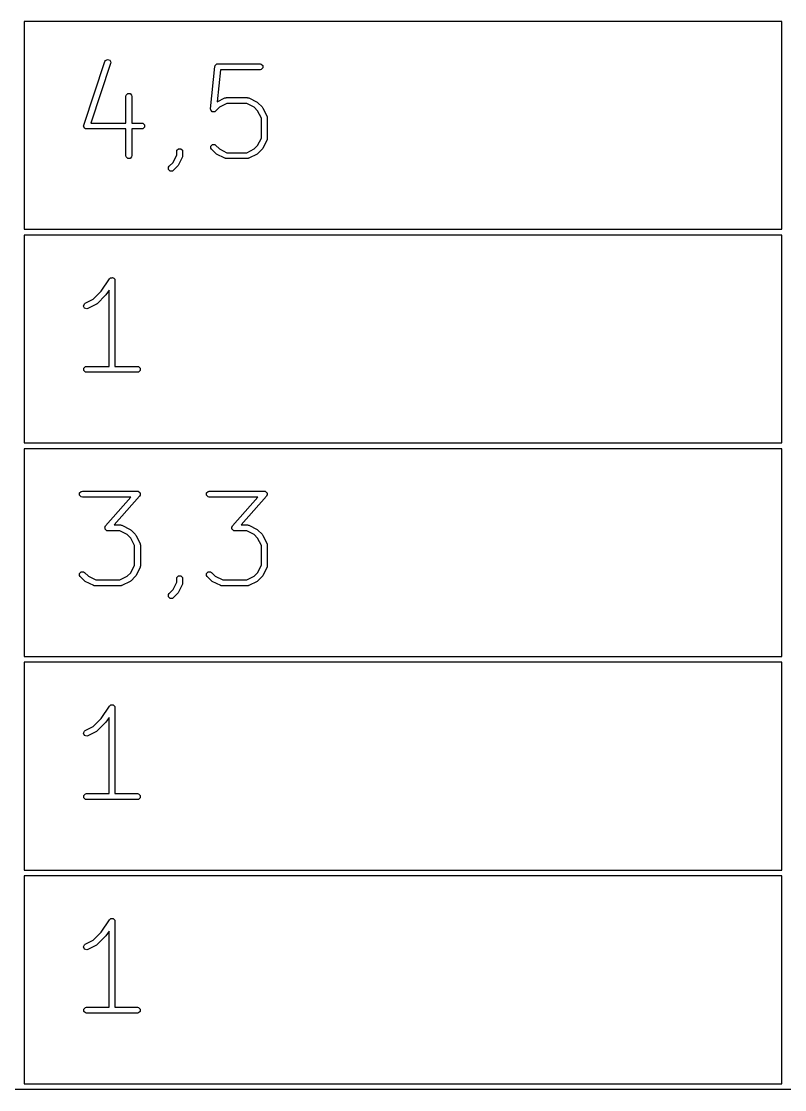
# Model space of a CAD drawing. Header units: inches. Extents: x -2.6 to 7.6, y 0.3 to 5.2.
# Drawn here: x 1.029 to 1.537, y 3.739 to 4.449 of the extents above; entities that cross this region are included whole.
import ezdxf

# ---------------------------------------------------------------- set-up
doc = ezdxf.new("R2010")
doc.units = ezdxf.units.IN
doc.header["$MEASUREMENT"] = 0
doc.layers.add('BLACK', color=250, linetype='CONTINUOUS')

msp = doc.modelspace()

# ---------------------------------------------------------------- linework, layer by layer
at = {"layer": 'BLACK', "linetype": 'CONTINUOUS'}
for p, q in [((1.03123, 4.44906), (1.03123, 4.31102)), ((1.5346, 4.44906), (1.03123, 4.44906)), ((1.5346, 4.31102), (1.5346, 4.44906)), ((1.07076, 4.38014), (1.08482, 4.42232)), ((1.08482, 4.42232), (1.0852, 4.42299)), ((1.0852, 4.42299), (1.08654, 4.42366)), ((1.08654, 4.42366), (1.08797, 4.42319)), ((1.08797, 4.42319), (1.08865, 4.42184)), ((1.08855, 4.42108), (1.07535, 4.38149)), ((1.08865, 4.42184), (1.08855, 4.42108)), ((1.15503, 4.39096), (1.15784, 4.41908)), ((1.15784, 4.41908), (1.15798, 4.41954)), ((1.15798, 4.41964), (1.15802, 4.41969)), ((1.15798, 4.41954), (1.15798, 4.41964)), ((1.15802, 4.41969), (1.15807, 4.41982)), ((1.15807, 4.41982), (1.15858, 4.42024)), ((1.15858, 4.42024), (1.15905, 4.42071)), ((1.15905, 4.42071), (1.15918, 4.42073)), ((1.15918, 4.42073), (1.15923, 4.42077)), ((1.15923, 4.42077), (1.15933, 4.42076)), ((1.15933, 4.42076), (1.1598, 4.42086)), ((1.16158, 4.41692), (1.15945, 4.39561)), ((1.1598, 4.42086), (1.18792, 4.42086)), ((1.18792, 4.41692), (1.16158, 4.41692)), ((1.18792, 4.42086), (1.18868, 4.42071)), ((1.18868, 4.41707), (1.18792, 4.41692)), ((1.18868, 4.42071), (1.18974, 4.41964)), ((1.18974, 4.41814), (1.18868, 4.41707)), ((1.18974, 4.41964), (1.18974, 4.41814)), ((1.09878, 4.3992), (1.09893, 4.39996)), ((1.09878, 4.38149), (1.09878, 4.3992)), ((1.09893, 4.39996), (1.09999, 4.40102)), ((1.09999, 4.40102), (1.1015, 4.40102)), ((1.1015, 4.40102), (1.10256, 4.39996)), ((1.10256, 4.39996), (1.10271, 4.3992)), ((1.10271, 4.3992), (1.10271, 4.38149)), ((1.15945, 4.39561), (1.16454, 4.39815)), ((1.16589, 4.39442), (1.16097, 4.39196)), ((1.16454, 4.39815), (1.16464, 4.39818)), ((1.16464, 4.39818), (1.16467, 4.39821)), ((1.16467, 4.39821), (1.16498, 4.39827)), ((1.16498, 4.39827), (1.16529, 4.39835)), ((1.16529, 4.39835), (1.16533, 4.39834)), ((1.16533, 4.39834), (1.16542, 4.39836)), ((1.16542, 4.39836), (1.17949, 4.39836)), ((1.17902, 4.39442), (1.16589, 4.39442)), ((1.18394, 4.39196), (1.17902, 4.39442)), ((1.17949, 4.39836), (1.17958, 4.39834)), ((1.17958, 4.39834), (1.17962, 4.39835)), ((1.17962, 4.39835), (1.17993, 4.39827)), ((1.17993, 4.39827), (1.18024, 4.39821)), ((1.18024, 4.39821), (1.18027, 4.39818)), ((1.18027, 4.39818), (1.18037, 4.39815)), ((1.18037, 4.39815), (1.18599, 4.39534)), ((1.18599, 4.39534), (1.18624, 4.39515)), ((1.18624, 4.39515), (1.1865, 4.39497)), ((1.1865, 4.39497), (1.18931, 4.39216)), ((1.1551, 4.3902), (1.15503, 4.39096)), ((1.15517, 4.39012), (1.1551, 4.3902)), ((1.15517, 4.39001), (1.15517, 4.39012)), ((1.15564, 4.38955), (1.15517, 4.39001)), ((1.15606, 4.38903), (1.15564, 4.38955)), ((1.15616, 4.38902), (1.15606, 4.38903)), ((1.15623, 4.38895), (1.15616, 4.38902)), ((1.1569, 4.38895), (1.15623, 4.38895)), ((1.15756, 4.38888), (1.1569, 4.38895)), ((1.15764, 4.38895), (1.15756, 4.38888)), ((1.15774, 4.38895), (1.15764, 4.38895)), ((1.15838, 4.38938), (1.15774, 4.38895)), ((1.16097, 4.39196), (1.15838, 4.38938)), ((1.1863, 4.3896), (1.18394, 4.39196)), ((1.18877, 4.38468), (1.1863, 4.3896)), ((1.18931, 4.39216), (1.18949, 4.3919)), ((1.18949, 4.3919), (1.18968, 4.39165)), ((1.18968, 4.39165), (1.19249, 4.38602)), ((1.07066, 4.37938), (1.07076, 4.38014)), ((1.07535, 4.38149), (1.09878, 4.38149)), ((1.10271, 4.38149), (1.10918, 4.38149)), ((1.10918, 4.38149), (1.10993, 4.38134)), ((1.10993, 4.38134), (1.111, 4.38027)), ((1.111, 4.38027), (1.111, 4.37877)), ((1.18877, 4.37155), (1.18877, 4.38468)), ((1.19249, 4.38602), (1.19252, 4.38593)), ((1.19252, 4.38593), (1.19255, 4.3859)), ((1.19255, 4.3859), (1.19261, 4.38559)), ((1.19261, 4.38559), (1.1927, 4.38528)), ((1.1927, 4.38528), (1.19268, 4.38524)), ((1.19268, 4.38524), (1.1927, 4.38514)), ((1.1927, 4.38514), (1.1927, 4.37108)), ((1.07081, 4.37909), (1.07066, 4.37938)), ((1.07081, 4.37877), (1.07081, 4.37909)), ((1.07113, 4.37844), (1.07081, 4.37877)), ((1.07133, 4.37803), (1.07113, 4.37844)), ((1.07164, 4.37793), (1.07133, 4.37803)), ((1.07187, 4.3777), (1.07164, 4.37793)), ((1.07262, 4.37755), (1.07187, 4.3777)), ((1.09878, 4.37755), (1.07262, 4.37755)), ((1.09878, 4.35983), (1.09878, 4.37755)), ((1.10918, 4.37755), (1.10271, 4.37755)), ((1.10271, 4.37755), (1.10271, 4.35983)), ((1.10993, 4.3777), (1.10918, 4.37755)), ((1.111, 4.37877), (1.10993, 4.3777)), ((1.15517, 4.36621), (1.15623, 4.36728)), ((1.15517, 4.3647), (1.15517, 4.36621)), ((1.15623, 4.36728), (1.15774, 4.36728)), ((1.15774, 4.36728), (1.15838, 4.36685)), ((1.15838, 4.36685), (1.16097, 4.36426)), ((1.18394, 4.36426), (1.1863, 4.36662)), ((1.1863, 4.36662), (1.18877, 4.37155)), ((1.19249, 4.3702), (1.18968, 4.36458)), ((1.19252, 4.3703), (1.19249, 4.3702)), ((1.19255, 4.37033), (1.19252, 4.3703)), ((1.19261, 4.37064), (1.19255, 4.37033)), ((1.1927, 4.37094), (1.19261, 4.37064)), ((1.1927, 4.37108), (1.19268, 4.37099)), ((1.19268, 4.37099), (1.1927, 4.37094)), ((1.09893, 4.35908), (1.09878, 4.35983)), ((1.09999, 4.35801), (1.09893, 4.35908)), ((1.10256, 4.35908), (1.1015, 4.35801)), ((1.10271, 4.35983), (1.10256, 4.35908)), ((1.13006, 4.35538), (1.13252, 4.3603)), ((1.13252, 4.36265), (1.13267, 4.3634)), ((1.13252, 4.3603), (1.13252, 4.36265)), ((1.13267, 4.3634), (1.13374, 4.36446)), ((1.13625, 4.35895), (1.13344, 4.35333)), ((1.13374, 4.36446), (1.13524, 4.36446)), ((1.13524, 4.36446), (1.13631, 4.3634)), ((1.13628, 4.35905), (1.13625, 4.35895)), ((1.13631, 4.35908), (1.13628, 4.35905)), ((1.13631, 4.3634), (1.13646, 4.36265)), ((1.13637, 4.35939), (1.13631, 4.35908)), ((1.13645, 4.35969), (1.13637, 4.35939)), ((1.13646, 4.35983), (1.13644, 4.35974)), ((1.13644, 4.35974), (1.13645, 4.35969)), ((1.13646, 4.36265), (1.13646, 4.35983)), ((1.1556, 4.36407), (1.15517, 4.3647)), ((1.15841, 4.36125), (1.1556, 4.36407)), ((1.15867, 4.36108), (1.15841, 4.36125)), ((1.15892, 4.36088), (1.15867, 4.36108)), ((1.16454, 4.35807), (1.15892, 4.36088)), ((1.16097, 4.36426), (1.16589, 4.3618)), ((1.16589, 4.3618), (1.17902, 4.3618)), ((1.17902, 4.3618), (1.18394, 4.36426)), ((1.18599, 4.36088), (1.18037, 4.35807)), ((1.18624, 4.36108), (1.18599, 4.36088)), ((1.1865, 4.36125), (1.18624, 4.36108)), ((1.18931, 4.36407), (1.1865, 4.36125)), ((1.18949, 4.36433), (1.18931, 4.36407)), ((1.18968, 4.36458), (1.18949, 4.36433)), ((1.1015, 4.35801), (1.09999, 4.35801)), ((1.12705, 4.35215), (1.12747, 4.35279)), ((1.12705, 4.35064), (1.12705, 4.35215)), ((1.12747, 4.35279), (1.13006, 4.35538)), ((1.13307, 4.35282), (1.13026, 4.35001)), ((1.13325, 4.35308), (1.13307, 4.35282)), ((1.13344, 4.35333), (1.13325, 4.35308)), ((1.16464, 4.35805), (1.16454, 4.35807)), ((1.16467, 4.35801), (1.16464, 4.35805)), ((1.16498, 4.35795), (1.16467, 4.35801)), ((1.16529, 4.35787), (1.16498, 4.35795)), ((1.16533, 4.35788), (1.16529, 4.35787)), ((1.16542, 4.35787), (1.16533, 4.35788)), ((1.17949, 4.35787), (1.16542, 4.35787)), ((1.17958, 4.35788), (1.17949, 4.35787)), ((1.17962, 4.35787), (1.17958, 4.35788)), ((1.17993, 4.35795), (1.17962, 4.35787)), ((1.18024, 4.35801), (1.17993, 4.35795)), ((1.18027, 4.35805), (1.18024, 4.35801)), ((1.18037, 4.35807), (1.18027, 4.35805)), ((1.12811, 4.34958), (1.12705, 4.35064)), ((1.12962, 4.34958), (1.12811, 4.34958)), ((1.13026, 4.35001), (1.12962, 4.34958)), ((1.03123, 4.31102), (1.5346, 4.31102)), ((1.03123, 4.30709), (1.03123, 4.16906)), ((1.5346, 4.30709), (1.03123, 4.30709)), ((1.5346, 4.16906), (1.5346, 4.30709)), ((1.08234, 4.26974), (1.08786, 4.27801)), ((1.08786, 4.27801), (1.0884, 4.27856)), ((1.0884, 4.27856), (1.0886, 4.2786)), ((1.0886, 4.2786), (1.08874, 4.27874)), ((1.08874, 4.27874), (1.08932, 4.27874)), ((1.08932, 4.27874), (1.08988, 4.27885)), ((1.08988, 4.27885), (1.09005, 4.27874)), ((1.09005, 4.27874), (1.09025, 4.27874)), ((1.09025, 4.27874), (1.09066, 4.27833)), ((1.09066, 4.27833), (1.09113, 4.27802)), ((1.09113, 4.27802), (1.09117, 4.27782)), ((1.09117, 4.27782), (1.09132, 4.27767)), ((1.09132, 4.27767), (1.09147, 4.27692)), ((1.09147, 4.27692), (1.09147, 4.21983)), ((1.07708, 4.26448), (1.08234, 4.26974)), ((1.08526, 4.26709), (1.07964, 4.26147)), ((1.08537, 4.26725), (1.08526, 4.26709)), ((1.08551, 4.26739), (1.08537, 4.26725)), ((1.08753, 4.27042), (1.08551, 4.26739)), ((1.08753, 4.21983), (1.08753, 4.27042)), ((1.07066, 4.25991), (1.07114, 4.26134)), ((1.07133, 4.25856), (1.07066, 4.25991)), ((1.07114, 4.26134), (1.07174, 4.26181)), ((1.07174, 4.26181), (1.07708, 4.26448)), ((1.07913, 4.2611), (1.0735, 4.25829)), ((1.07938, 4.26129), (1.07913, 4.2611)), ((1.07964, 4.26147), (1.07938, 4.26129)), ((1.07276, 4.25808), (1.07133, 4.25856)), ((1.0735, 4.25829), (1.07276, 4.25808)), ((1.07081, 4.21862), (1.07187, 4.21968)), ((1.07081, 4.21711), (1.07081, 4.21862)), ((1.07187, 4.21605), (1.07081, 4.21711)), ((1.07187, 4.21968), (1.07262, 4.21983)), ((1.07262, 4.21983), (1.08753, 4.21983)), ((1.09147, 4.21983), (1.10637, 4.21983)), ((1.10637, 4.21983), (1.10712, 4.21968)), ((1.10712, 4.21968), (1.10819, 4.21862)), ((1.10819, 4.21711), (1.10712, 4.21605)), ((1.10819, 4.21862), (1.10819, 4.21711)), ((1.07262, 4.2159), (1.07187, 4.21605)), ((1.10637, 4.2159), (1.07262, 4.2159)), ((1.10712, 4.21605), (1.10637, 4.2159)), ((1.03123, 4.16906), (1.5346, 4.16906)), ((1.03123, 4.16512), (1.03123, 4.02709)), ((1.5346, 4.16512), (1.03123, 4.16512)), ((1.5346, 4.02709), (1.5346, 4.16512)), ((1.06799, 4.1357), (1.06906, 4.13677)), ((1.06799, 4.1342), (1.06799, 4.1357)), ((1.06906, 4.13313), (1.06799, 4.1342)), ((1.06906, 4.13677), (1.06981, 4.13692)), ((1.06981, 4.13298), (1.06906, 4.13313)), ((1.06981, 4.13692), (1.10637, 4.13692)), ((1.10203, 4.13298), (1.06981, 4.13298)), ((1.0852, 4.11375), (1.10203, 4.13298)), ((1.10785, 4.13366), (1.09102, 4.11442)), ((1.10637, 4.13692), (1.10692, 4.13681)), ((1.10692, 4.13681), (1.107, 4.13682)), ((1.107, 4.13682), (1.10703, 4.13679)), ((1.10703, 4.13679), (1.10712, 4.13677)), ((1.10712, 4.13677), (1.10761, 4.13628)), ((1.10761, 4.13628), (1.10813, 4.13582)), ((1.10813, 4.13414), (1.10785, 4.13366)), ((1.10813, 4.13582), (1.10814, 4.13575)), ((1.10819, 4.1342), (1.10813, 4.13414)), ((1.10814, 4.13575), (1.10819, 4.1357)), ((1.10819, 4.1357), (1.10819, 4.13501)), ((1.10819, 4.13501), (1.10823, 4.13432)), ((1.10823, 4.13432), (1.10819, 4.13424)), ((1.10819, 4.13424), (1.10819, 4.1342)), ((1.15236, 4.1357), (1.15342, 4.13677)), ((1.15236, 4.1342), (1.15236, 4.1357)), ((1.15342, 4.13313), (1.15236, 4.1342)), ((1.15342, 4.13677), (1.15418, 4.13692)), ((1.15418, 4.13298), (1.15342, 4.13313)), ((1.15418, 4.13692), (1.19073, 4.13692)), ((1.1864, 4.13298), (1.15418, 4.13298)), ((1.16957, 4.11375), (1.1864, 4.13298)), ((1.19222, 4.13366), (1.17539, 4.11442)), ((1.19073, 4.13692), (1.19128, 4.13681)), ((1.19128, 4.13681), (1.19136, 4.13682)), ((1.19136, 4.13682), (1.1914, 4.13679)), ((1.1914, 4.13679), (1.19149, 4.13677)), ((1.19149, 4.13677), (1.19198, 4.13628)), ((1.19198, 4.13628), (1.1925, 4.13582)), ((1.19249, 4.13414), (1.19222, 4.13366)), ((1.19255, 4.1342), (1.19249, 4.13414)), ((1.1925, 4.13582), (1.1925, 4.13575)), ((1.1925, 4.13575), (1.19255, 4.1357)), ((1.19255, 4.1357), (1.19255, 4.13501)), ((1.19255, 4.13501), (1.1926, 4.13432)), ((1.1926, 4.13432), (1.19255, 4.13424)), ((1.19255, 4.13424), (1.19255, 4.1342)), ((1.08482, 4.11309), (1.08487, 4.11317)), ((1.08487, 4.11239), (1.08482, 4.11309)), ((1.08487, 4.11321), (1.08492, 4.11327)), ((1.08487, 4.11317), (1.08487, 4.11321)), ((1.08487, 4.1117), (1.08487, 4.11239)), ((1.08492, 4.11165), (1.08487, 4.1117)), ((1.08492, 4.11327), (1.0852, 4.11375)), ((1.08492, 4.11158), (1.08492, 4.11165)), ((1.08544, 4.11113), (1.08492, 4.11158)), ((1.08593, 4.11064), (1.08544, 4.11113)), ((1.08602, 4.11062), (1.08593, 4.11064)), ((1.08605, 4.11059), (1.08602, 4.11062)), ((1.08614, 4.1106), (1.08605, 4.11059)), ((1.08668, 4.11049), (1.08614, 4.1106)), ((1.09466, 4.11049), (1.08668, 4.11049)), ((1.09102, 4.11442), (1.09512, 4.11442)), ((1.09958, 4.10802), (1.09466, 4.11049)), ((1.09512, 4.11442), (1.09522, 4.1144)), ((1.09522, 4.1144), (1.09526, 4.11442)), ((1.09526, 4.11442), (1.09556, 4.11433)), ((1.09556, 4.11433), (1.09587, 4.11427)), ((1.09587, 4.11427), (1.09591, 4.11424)), ((1.09591, 4.11424), (1.096, 4.11422)), ((1.096, 4.11422), (1.10163, 4.1114)), ((1.10163, 4.1114), (1.10187, 4.11121)), ((1.10187, 4.11121), (1.10214, 4.11103)), ((1.10214, 4.11103), (1.10495, 4.10822)), ((1.16918, 4.11309), (1.16923, 4.11317)), ((1.16923, 4.11239), (1.16918, 4.11309)), ((1.16923, 4.11321), (1.16929, 4.11327)), ((1.16923, 4.11317), (1.16923, 4.11321)), ((1.16923, 4.1117), (1.16923, 4.11239)), ((1.16928, 4.11165), (1.16923, 4.1117)), ((1.16928, 4.11158), (1.16928, 4.11165)), ((1.16981, 4.11113), (1.16928, 4.11158)), ((1.16929, 4.11327), (1.16957, 4.11375)), ((1.1703, 4.11064), (1.16981, 4.11113)), ((1.17039, 4.11062), (1.1703, 4.11064)), ((1.17042, 4.11059), (1.17039, 4.11062)), ((1.1705, 4.1106), (1.17042, 4.11059)), ((1.17105, 4.11049), (1.1705, 4.1106)), ((1.17902, 4.11049), (1.17105, 4.11049)), ((1.17539, 4.11442), (1.17949, 4.11442)), ((1.18394, 4.10802), (1.17902, 4.11049)), ((1.17949, 4.11442), (1.17958, 4.1144)), ((1.17958, 4.1144), (1.17962, 4.11442)), ((1.17962, 4.11442), (1.17993, 4.11433)), ((1.17993, 4.11433), (1.18024, 4.11427)), ((1.18024, 4.11427), (1.18027, 4.11424)), ((1.18027, 4.11424), (1.18037, 4.11422)), ((1.18037, 4.11422), (1.18599, 4.1114)), ((1.18599, 4.1114), (1.18624, 4.11121)), ((1.18624, 4.11121), (1.1865, 4.11103)), ((1.1865, 4.11103), (1.18931, 4.10822)), ((1.10194, 4.10566), (1.09958, 4.10802)), ((1.1044, 4.10074), (1.10194, 4.10566)), ((1.10495, 4.10822), (1.10512, 4.10796)), ((1.10512, 4.10796), (1.10532, 4.10771)), ((1.10532, 4.10771), (1.10813, 4.10209)), ((1.1863, 4.10566), (1.18394, 4.10802)), ((1.18877, 4.10074), (1.1863, 4.10566)), ((1.18931, 4.10822), (1.18949, 4.10796)), ((1.18949, 4.10796), (1.18968, 4.10771)), ((1.18968, 4.10771), (1.19249, 4.10209)), ((1.1044, 4.08761), (1.1044, 4.10074)), ((1.10813, 4.10209), (1.10816, 4.10199)), ((1.10816, 4.10199), (1.10819, 4.10196)), ((1.10819, 4.10196), (1.10825, 4.10165)), ((1.10825, 4.10165), (1.10833, 4.10135)), ((1.10833, 4.10135), (1.10832, 4.1013)), ((1.10832, 4.1013), (1.10834, 4.10121)), ((1.10834, 4.10121), (1.10834, 4.08715)), ((1.18877, 4.08761), (1.18877, 4.10074)), ((1.19249, 4.10209), (1.19252, 4.10199)), ((1.19252, 4.10199), (1.19255, 4.10196)), ((1.19255, 4.10196), (1.19261, 4.10165)), ((1.19261, 4.10165), (1.1927, 4.10135)), ((1.1927, 4.10135), (1.19268, 4.1013)), ((1.19268, 4.1013), (1.1927, 4.10121)), ((1.1927, 4.10121), (1.1927, 4.08715)), ((1.06799, 4.08227), (1.06906, 4.08334)), ((1.06799, 4.08077), (1.06799, 4.08227)), ((1.06906, 4.08334), (1.07056, 4.08334)), ((1.07056, 4.08334), (1.0712, 4.08291)), ((1.0712, 4.08291), (1.07379, 4.08033)), ((1.09958, 4.08033), (1.10194, 4.08269)), ((1.10194, 4.08269), (1.1044, 4.08761)), ((1.10813, 4.08626), (1.10532, 4.08064)), ((1.10816, 4.08636), (1.10813, 4.08626)), ((1.10819, 4.08639), (1.10816, 4.08636)), ((1.10825, 4.0867), (1.10819, 4.08639)), ((1.10833, 4.08701), (1.10825, 4.0867)), ((1.10834, 4.08715), (1.10832, 4.08705)), ((1.10832, 4.08705), (1.10833, 4.08701)), ((1.15236, 4.08227), (1.15342, 4.08334)), ((1.15236, 4.08077), (1.15236, 4.08227)), ((1.15342, 4.08334), (1.15493, 4.08334)), ((1.15493, 4.08334), (1.15557, 4.08291)), ((1.15557, 4.08291), (1.15815, 4.08033)), ((1.18394, 4.08033), (1.1863, 4.08269)), ((1.1863, 4.08269), (1.18877, 4.08761)), ((1.19249, 4.08626), (1.18968, 4.08064)), ((1.19252, 4.08636), (1.19249, 4.08626)), ((1.19255, 4.08639), (1.19252, 4.08636)), ((1.19261, 4.0867), (1.19255, 4.08639)), ((1.1927, 4.08701), (1.19261, 4.0867)), ((1.1927, 4.08715), (1.19268, 4.08705)), ((1.19268, 4.08705), (1.1927, 4.08701)), ((1.06842, 4.08013), (1.06799, 4.08077)), ((1.07123, 4.07732), (1.06842, 4.08013)), ((1.07149, 4.07714), (1.07123, 4.07732)), ((1.07174, 4.07695), (1.07149, 4.07714)), ((1.07737, 4.07414), (1.07174, 4.07695)), ((1.07379, 4.08033), (1.07871, 4.07787)), ((1.07871, 4.07787), (1.09466, 4.07787)), ((1.09466, 4.07787), (1.09958, 4.08033)), ((1.10163, 4.07695), (1.096, 4.07414)), ((1.10187, 4.07714), (1.10163, 4.07695)), ((1.10214, 4.07732), (1.10187, 4.07714)), ((1.10495, 4.08013), (1.10214, 4.07732)), ((1.10512, 4.08039), (1.10495, 4.08013)), ((1.10532, 4.08064), (1.10512, 4.08039)), ((1.13006, 4.07144), (1.13252, 4.07636)), ((1.13252, 4.07871), (1.13267, 4.07946)), ((1.13252, 4.07636), (1.13252, 4.07871)), ((1.13267, 4.07946), (1.13374, 4.08053)), ((1.13625, 4.07502), (1.13344, 4.06939)), ((1.13374, 4.08053), (1.13524, 4.08053)), ((1.13524, 4.08053), (1.13631, 4.07946)), ((1.13628, 4.07511), (1.13625, 4.07502)), ((1.13631, 4.07514), (1.13628, 4.07511)), ((1.13631, 4.07946), (1.13646, 4.07871)), ((1.13637, 4.07545), (1.13631, 4.07514)), ((1.13645, 4.07576), (1.13637, 4.07545)), ((1.13646, 4.0759), (1.13644, 4.0758)), ((1.13644, 4.0758), (1.13645, 4.07576)), ((1.13646, 4.07871), (1.13646, 4.0759)), ((1.15278, 4.08013), (1.15236, 4.08077)), ((1.1556, 4.07732), (1.15278, 4.08013)), ((1.15586, 4.07714), (1.1556, 4.07732)), ((1.15611, 4.07695), (1.15586, 4.07714)), ((1.16173, 4.07414), (1.15611, 4.07695)), ((1.15815, 4.08033), (1.16308, 4.07787)), ((1.16308, 4.07787), (1.17902, 4.07787)), ((1.17902, 4.07787), (1.18394, 4.08033)), ((1.18599, 4.07695), (1.18037, 4.07414)), ((1.18624, 4.07714), (1.18599, 4.07695)), ((1.1865, 4.07732), (1.18624, 4.07714)), ((1.18931, 4.08013), (1.1865, 4.07732)), ((1.18949, 4.08039), (1.18931, 4.08013)), ((1.18968, 4.08064), (1.18949, 4.08039)), ((1.07746, 4.07411), (1.07737, 4.07414)), ((1.07749, 4.07408), (1.07746, 4.07411)), ((1.0778, 4.07402), (1.07749, 4.07408)), ((1.07811, 4.07393), (1.0778, 4.07402)), ((1.07815, 4.07395), (1.07811, 4.07393)), ((1.07825, 4.07393), (1.07815, 4.07395)), ((1.09512, 4.07393), (1.07825, 4.07393)), ((1.09522, 4.07395), (1.09512, 4.07393)), ((1.09526, 4.07393), (1.09522, 4.07395)), ((1.09556, 4.07402), (1.09526, 4.07393)), ((1.09587, 4.07408), (1.09556, 4.07402)), ((1.09591, 4.07411), (1.09587, 4.07408)), ((1.096, 4.07414), (1.09591, 4.07411)), ((1.12705, 4.06821), (1.12747, 4.06885)), ((1.12705, 4.06671), (1.12705, 4.06821)), ((1.12747, 4.06885), (1.13006, 4.07144)), ((1.13307, 4.06888), (1.13026, 4.06607)), ((1.13325, 4.06914), (1.13307, 4.06888)), ((1.13344, 4.06939), (1.13325, 4.06914)), ((1.16183, 4.07411), (1.16173, 4.07414)), ((1.16186, 4.07408), (1.16183, 4.07411)), ((1.16217, 4.07402), (1.16186, 4.07408)), ((1.16247, 4.07393), (1.16217, 4.07402)), ((1.16252, 4.07395), (1.16247, 4.07393)), ((1.16261, 4.07393), (1.16252, 4.07395)), ((1.17949, 4.07393), (1.16261, 4.07393)), ((1.17958, 4.07395), (1.17949, 4.07393)), ((1.17962, 4.07393), (1.17958, 4.07395)), ((1.17993, 4.07402), (1.17962, 4.07393)), ((1.18024, 4.07408), (1.17993, 4.07402)), ((1.18027, 4.07411), (1.18024, 4.07408)), ((1.18037, 4.07414), (1.18027, 4.07411)), ((1.12811, 4.06564), (1.12705, 4.06671)), ((1.12962, 4.06564), (1.12811, 4.06564)), ((1.13026, 4.06607), (1.12962, 4.06564)), ((1.03123, 4.02709), (1.5346, 4.02709)), ((1.03123, 4.02315), (1.03123, 3.88512)), ((1.5346, 4.02315), (1.03123, 4.02315)), ((1.5346, 3.88512), (1.5346, 4.02315)), ((1.08234, 3.9858), (1.08786, 3.99408)), ((1.08786, 3.99408), (1.0884, 3.99462)), ((1.0884, 3.99462), (1.0886, 3.99466)), ((1.0886, 3.99466), (1.08874, 3.9948)), ((1.08874, 3.9948), (1.08932, 3.9948)), ((1.08932, 3.9948), (1.08988, 3.99491)), ((1.08988, 3.99491), (1.09005, 3.9948)), ((1.09005, 3.9948), (1.09025, 3.9948)), ((1.09025, 3.9948), (1.09066, 3.9944)), ((1.09066, 3.9944), (1.09113, 3.99408)), ((1.09113, 3.99408), (1.09117, 3.99388)), ((1.09117, 3.99388), (1.09132, 3.99374)), ((1.09132, 3.99374), (1.09147, 3.99298)), ((1.09147, 3.99298), (1.09147, 3.9359)), ((1.07708, 3.98054), (1.08234, 3.9858)), ((1.08526, 3.98315), (1.07964, 3.97753)), ((1.08537, 3.98332), (1.08526, 3.98315)), ((1.08551, 3.98345), (1.08537, 3.98332)), ((1.08753, 3.98648), (1.08551, 3.98345)), ((1.08753, 3.9359), (1.08753, 3.98648)), ((1.07066, 3.97597), (1.07114, 3.9774)), ((1.07133, 3.97462), (1.07066, 3.97597)), ((1.07114, 3.9774), (1.07174, 3.97787)), ((1.07174, 3.97787), (1.07708, 3.98054)), ((1.07913, 3.97716), (1.0735, 3.97435)), ((1.07938, 3.97736), (1.07913, 3.97716)), ((1.07964, 3.97753), (1.07938, 3.97736)), ((1.07276, 3.97415), (1.07133, 3.97462)), ((1.0735, 3.97435), (1.07276, 3.97415)), ((1.07081, 3.93468), (1.07187, 3.93575)), ((1.07081, 3.93317), (1.07081, 3.93468)), ((1.07187, 3.93211), (1.07081, 3.93317)), ((1.07187, 3.93575), (1.07262, 3.9359)), ((1.07262, 3.9359), (1.08753, 3.9359)), ((1.09147, 3.9359), (1.10637, 3.9359)), ((1.10637, 3.9359), (1.10712, 3.93575)), ((1.10712, 3.93575), (1.10819, 3.93468)), ((1.10819, 3.93317), (1.10712, 3.93211)), ((1.10819, 3.93468), (1.10819, 3.93317)), ((1.07262, 3.93196), (1.07187, 3.93211)), ((1.10637, 3.93196), (1.07262, 3.93196)), ((1.10712, 3.93211), (1.10637, 3.93196)), ((1.03123, 3.88512), (1.5346, 3.88512)), ((1.03123, 3.88118), (1.03123, 3.74315)), ((1.5346, 3.88118), (1.03123, 3.88118)), ((1.5346, 3.74315), (1.5346, 3.88118)), ((1.08234, 3.84383), (1.08786, 3.85211)), ((1.08786, 3.85211), (1.0884, 3.85265)), ((1.0884, 3.85265), (1.0886, 3.85269)), ((1.0886, 3.85269), (1.08874, 3.85283)), ((1.08874, 3.85283), (1.08932, 3.85283)), ((1.08932, 3.85283), (1.08988, 3.85295)), ((1.08988, 3.85295), (1.09005, 3.85283)), ((1.09005, 3.85283), (1.09025, 3.85283)), ((1.09025, 3.85283), (1.09066, 3.85243)), ((1.09066, 3.85243), (1.09113, 3.85211)), ((1.09113, 3.85211), (1.09117, 3.85191)), ((1.09117, 3.85191), (1.09132, 3.85177)), ((1.09132, 3.85177), (1.09147, 3.85101)), ((1.09147, 3.85101), (1.09147, 3.79393)), ((1.07708, 3.83857), (1.08234, 3.84383)), ((1.08526, 3.84119), (1.07964, 3.83556)), ((1.08537, 3.84135), (1.08526, 3.84119)), ((1.08551, 3.84149), (1.08537, 3.84135)), ((1.08753, 3.84451), (1.08551, 3.84149)), ((1.08753, 3.79393), (1.08753, 3.84451)), ((1.07066, 3.834), (1.07114, 3.83543)), ((1.07133, 3.83265), (1.07066, 3.834)), ((1.07114, 3.83543), (1.07174, 3.8359)), ((1.07174, 3.8359), (1.07708, 3.83857)), ((1.07913, 3.83519), (1.0735, 3.83238)), ((1.07938, 3.83539), (1.07913, 3.83519)), ((1.07964, 3.83556), (1.07938, 3.83539)), ((1.07276, 3.83218), (1.07133, 3.83265)), ((1.0735, 3.83238), (1.07276, 3.83218)), ((1.07081, 3.79271), (1.07187, 3.79378)), ((1.07081, 3.79121), (1.07081, 3.79271)), ((1.07187, 3.79014), (1.07081, 3.79121)), ((1.07187, 3.79378), (1.07262, 3.79393)), ((1.07262, 3.79393), (1.08753, 3.79393)), ((1.09147, 3.79393), (1.10637, 3.79393)), ((1.10637, 3.79393), (1.10712, 3.79378)), ((1.10712, 3.79378), (1.10819, 3.79271)), ((1.10819, 3.79121), (1.10712, 3.79014)), ((1.10819, 3.79271), (1.10819, 3.79121)), ((1.07262, 3.78999), (1.07187, 3.79014)), ((1.10637, 3.78999), (1.07262, 3.78999)), ((1.10712, 3.79014), (1.10637, 3.78999)), ((1.03123, 3.74315), (1.5346, 3.74315)), ((2.20417, 3.73921), (-2.56692, 3.73921))]:
    msp.add_line(p, q, dxfattribs=at)

doc.saveas('drawing.dxf')
